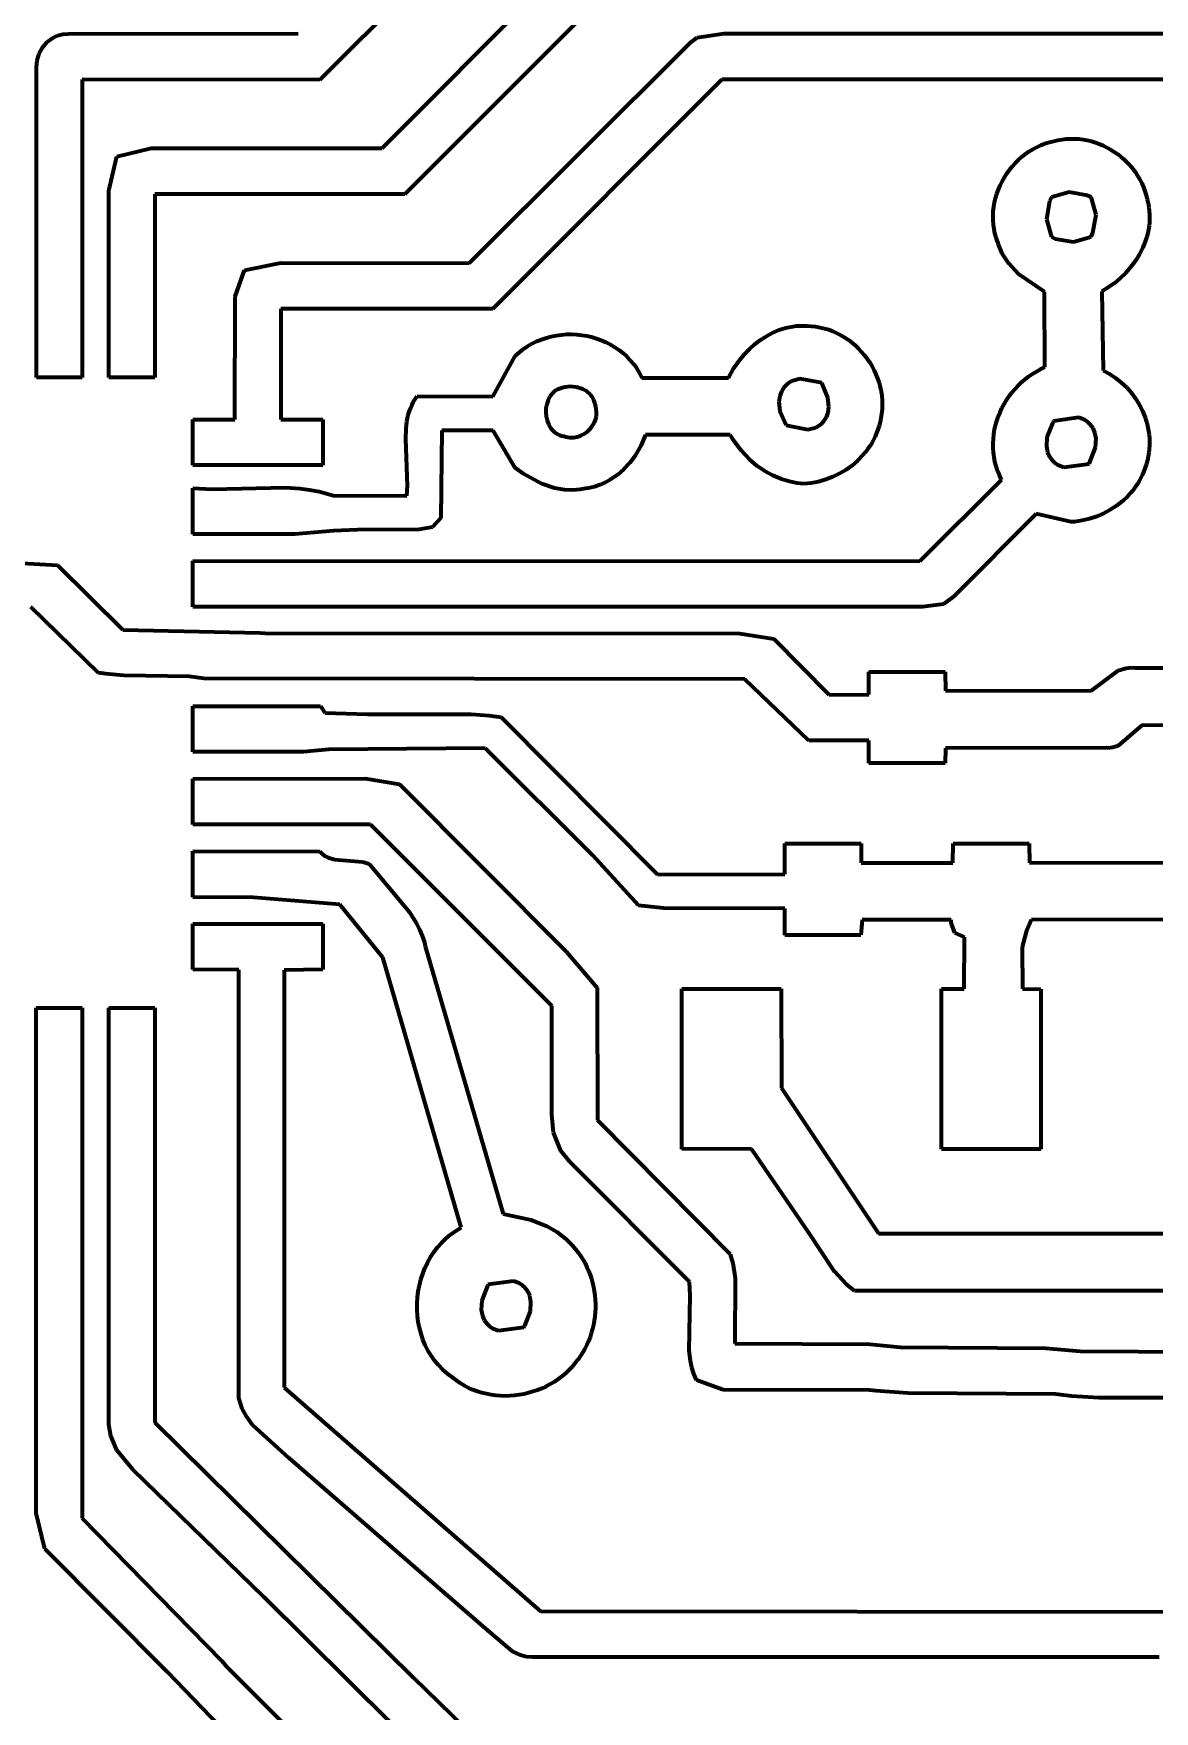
# Model space of a CAD drawing. Header units: millimetres. Extents: x 0 to 18.8, y 0 to 13.5.
# Drawn here: x 8.342 to 10.38, y 6.832 to 9.882 of the extents above; entities that cross this region are included whole.
import ezdxf

# ---------------------------------------------------------------- set-up
doc = ezdxf.new("R2010")
doc.units = ezdxf.units.MM
doc.layers.add('color#000000ff', color=7, linetype='CONTINUOUS', lineweight=100)

msp = doc.modelspace()

# ---------------------------------------------------------------- linework, layer by layer
at = {"layer": 'color#000000ff'}
for p, q in [((9.177, 10.1112), (8.863, 9.7981)), ((8.976, 9.6738), (9.3107, 10.0092)), ((9.3855, 9.9586), (9.0171, 9.5902)), ((8.3952, 9.8812), (8.4052, 9.8819)), ((8.4052, 9.8819), (8.8233, 9.8821)), ((9.5489, 9.8749), (9.5972, 9.8821)), ((9.5972, 9.8821), (13.0141, 9.8819)), ((8.3525, 9.846), (8.3588, 9.8572)), ((8.3588, 9.8572), (8.3671, 9.8668)), ((8.3671, 9.8668), (8.3772, 9.8745)), ((8.3772, 9.8745), (8.3859, 9.8786)), ((8.3859, 9.8786), (8.3952, 9.8812)), ((9.1345, 9.4647), (9.5365, 9.8658)), ((9.5365, 9.8658), (9.5489, 9.8749)), ((8.3473, 9.257), (8.3474, 9.8208)), ((8.3474, 9.8208), (8.3487, 9.8337)), ((8.3487, 9.8337), (8.3525, 9.846)), ((8.4307, 9.7987), (8.4305, 9.257)), ((8.863, 9.7981), (8.4307, 9.7987)), ((9.5935, 9.7985), (9.1771, 9.3818)), ((13.1068, 9.7992), (9.5935, 9.7985)), ((8.4938, 9.6589), (8.5559, 9.6738)), ((8.5559, 9.6738), (8.976, 9.6738)), ((10.152, 9.6677), (10.159, 9.672)), ((10.159, 9.672), (10.1662, 9.6758)), ((10.1662, 9.6758), (10.1736, 9.6792)), ((10.1736, 9.6792), (10.1813, 9.6821)), ((10.1813, 9.6821), (10.1892, 9.6845)), ((10.1892, 9.6845), (10.1973, 9.6863)), ((10.1973, 9.6863), (10.2049, 9.6883)), ((10.2049, 9.6883), (10.2125, 9.6897)), ((10.2125, 9.6897), (10.2201, 9.6906)), ((10.2201, 9.6906), (10.2278, 9.691)), ((10.2278, 9.691), (10.2355, 9.691)), ((10.2355, 9.691), (10.2431, 9.6905)), ((10.2431, 9.6905), (10.2507, 9.6895)), ((10.2507, 9.6895), (10.2582, 9.6881)), ((10.2582, 9.6881), (10.2656, 9.6863)), ((10.2656, 9.6863), (10.2729, 9.6841)), ((10.2729, 9.6841), (10.2801, 9.6815)), ((10.2801, 9.6815), (10.2871, 9.6784)), ((10.2871, 9.6784), (10.294, 9.6751)), ((10.294, 9.6751), (10.3007, 9.6713)), ((10.3007, 9.6713), (10.3072, 9.6672)), ((8.479, 9.5965), (8.4938, 9.6589)), ((10.1165, 9.6342), (10.1217, 9.6406)), ((10.1217, 9.6406), (10.1271, 9.6467)), ((10.1271, 9.6467), (10.1329, 9.6525)), ((10.1329, 9.6525), (10.139, 9.6579)), ((10.139, 9.6579), (10.1453, 9.663)), ((10.1453, 9.663), (10.152, 9.6677)), ((10.3072, 9.6672), (10.3135, 9.6628)), ((10.3135, 9.6628), (10.3195, 9.658)), ((10.3195, 9.658), (10.3253, 9.653)), ((10.3253, 9.653), (10.3309, 9.6476)), ((10.3309, 9.6476), (10.3361, 9.642)), ((10.3361, 9.642), (10.341, 9.636)), ((10.0998, 9.6061), (10.1034, 9.6134)), ((10.1034, 9.6134), (10.1074, 9.6206)), ((10.1074, 9.6206), (10.1118, 9.6275)), ((10.1118, 9.6275), (10.1165, 9.6342)), ((10.341, 9.636), (10.3456, 9.6299)), ((10.3456, 9.6299), (10.3498, 9.6235)), ((10.3498, 9.6235), (10.3537, 9.6168)), ((10.3537, 9.6168), (10.3572, 9.61)), ((10.3572, 9.61), (10.3602, 9.6029)), ((8.4792, 9.257), (8.479, 9.5965)), ((9.0171, 9.5902), (8.5625, 9.5903)), ((8.5625, 9.5903), (8.5625, 9.257)), ((10.0896, 9.5751), (10.0915, 9.583)), ((10.0915, 9.583), (10.0939, 9.5908)), ((10.0939, 9.5908), (10.0966, 9.5985)), ((10.0966, 9.5985), (10.0998, 9.6061)), ((10.1898, 9.5772), (10.1841, 9.5448)), ((10.1932, 9.5845), (10.1898, 9.5772)), ((10.2253, 9.5936), (10.1932, 9.5845)), ((10.2577, 9.588), (10.2253, 9.5936)), ((10.2651, 9.5846), (10.2577, 9.588)), ((10.2741, 9.5524), (10.2651, 9.5846)), ((10.3602, 9.6029), (10.3629, 9.5957)), ((10.3629, 9.5957), (10.3651, 9.5882)), ((10.3651, 9.5882), (10.3668, 9.5806)), ((10.3668, 9.5806), (10.3687, 9.5737)), ((10.0868, 9.5509), (10.0873, 9.559)), ((10.0869, 9.5427), (10.0868, 9.5509)), ((10.0873, 9.559), (10.0882, 9.5671)), ((10.0882, 9.5671), (10.0896, 9.5751)), ((10.2685, 9.52), (10.2741, 9.5524)), ((10.3687, 9.5737), (10.37, 9.5668)), ((10.37, 9.5668), (10.371, 9.5599)), ((10.371, 9.5599), (10.3715, 9.553)), ((10.3715, 9.553), (10.3716, 9.5461)), ((10.0875, 9.5346), (10.0869, 9.5427)), ((10.0886, 9.5265), (10.0875, 9.5346)), ((10.0903, 9.5185), (10.0886, 9.5265)), ((10.0925, 9.5106), (10.0903, 9.5185)), ((10.1841, 9.5448), (10.1933, 9.5126)), ((10.2651, 9.5127), (10.2685, 9.52)), ((10.3682, 9.5191), (10.3664, 9.5125)), ((10.3696, 9.5257), (10.3682, 9.5191)), ((10.3706, 9.5325), (10.3696, 9.5257)), ((10.3713, 9.5393), (10.3706, 9.5325)), ((10.3716, 9.5461), (10.3713, 9.5393)), ((10.0953, 9.5027), (10.0925, 9.5106)), ((10.0967, 9.4984), (10.0953, 9.5027)), ((10.1037, 9.4822), (10.0967, 9.4984)), ((10.1933, 9.5126), (10.2006, 9.5092)), ((10.2006, 9.5092), (10.2329, 9.5036)), ((10.2329, 9.5036), (10.2651, 9.5127)), ((10.3592, 9.4932), (10.3529, 9.4809)), ((10.3619, 9.4995), (10.3592, 9.4932)), ((10.3643, 9.5059), (10.3619, 9.4995)), ((10.3664, 9.5125), (10.3643, 9.5059)), ((8.7255, 9.4522), (8.7919, 9.4656)), ((8.7919, 9.4656), (9.1345, 9.4647)), ((10.1155, 9.4639), (10.1037, 9.4822)), ((10.1333, 9.4449), (10.1155, 9.4639)), ((10.3373, 9.4579), (10.3281, 9.4473)), ((10.3456, 9.4691), (10.3373, 9.4579)), ((10.3529, 9.4809), (10.3456, 9.4691)), ((8.7085, 9.404), (8.7255, 9.4522)), ((10.1805, 9.4129), (10.1333, 9.4449)), ((10.3074, 9.4285), (10.2962, 9.4204)), ((10.3181, 9.4375), (10.3074, 9.4285)), ((10.3281, 9.4473), (10.3181, 9.4375)), ((8.7083, 9.1806), (8.7085, 9.404)), ((10.181, 9.2759), (10.1805, 9.4129)), ((10.2962, 9.4204), (10.2846, 9.4132)), ((10.2846, 9.4132), (10.2871, 9.2695)), ((8.7918, 9.382), (8.7917, 9.1806)), ((9.1771, 9.3818), (8.7918, 9.382)), ((9.2836, 9.3316), (9.2927, 9.3334)), ((9.2927, 9.3334), (9.3019, 9.3347)), ((9.3019, 9.3347), (9.3112, 9.3354)), ((9.3112, 9.3354), (9.3204, 9.3355)), ((9.3204, 9.3355), (9.3297, 9.3351)), ((9.3297, 9.3351), (9.3389, 9.3341)), ((9.3389, 9.3341), (9.348, 9.3326)), ((9.6748, 9.3323), (9.6861, 9.3384)), ((9.6861, 9.3384), (9.6979, 9.3434)), ((9.6979, 9.3434), (9.704, 9.3454)), ((9.704, 9.3454), (9.7102, 9.3472)), ((9.7102, 9.3472), (9.7164, 9.3486)), ((9.7164, 9.3486), (9.7228, 9.3498)), ((9.7228, 9.3498), (9.7293, 9.3506)), ((9.7293, 9.3506), (9.7358, 9.351)), ((9.7358, 9.351), (9.7424, 9.3511)), ((9.7424, 9.3511), (9.7491, 9.3508)), ((9.7491, 9.3508), (9.7559, 9.3501)), ((9.7559, 9.3501), (9.7642, 9.3494)), ((9.7642, 9.3494), (9.7723, 9.348)), ((9.7723, 9.348), (9.7802, 9.3462)), ((9.7802, 9.3462), (9.788, 9.3439)), ((9.788, 9.3439), (9.7956, 9.3411)), ((9.7956, 9.3411), (9.803, 9.3378)), ((9.803, 9.3378), (9.8102, 9.334)), ((9.8102, 9.334), (9.8172, 9.3299)), ((9.2178, 9.2961), (9.2251, 9.3026)), ((9.2251, 9.3026), (9.2326, 9.3085)), ((9.2326, 9.3085), (9.2405, 9.3138)), ((9.2405, 9.3138), (9.2487, 9.3186)), ((9.2487, 9.3186), (9.2572, 9.3227)), ((9.2572, 9.3227), (9.2658, 9.3262)), ((9.2658, 9.3262), (9.2746, 9.3292)), ((9.2746, 9.3292), (9.2836, 9.3316)), ((9.348, 9.3326), (9.357, 9.3306)), ((9.357, 9.3306), (9.3658, 9.328)), ((9.3658, 9.328), (9.3745, 9.3248)), ((9.3745, 9.3248), (9.3829, 9.3212)), ((9.3829, 9.3212), (9.3912, 9.317)), ((9.3912, 9.317), (9.3991, 9.3123)), ((9.3991, 9.3123), (9.4067, 9.3071)), ((9.4067, 9.3071), (9.414, 9.3013)), ((9.635, 9.2992), (9.644, 9.3086)), ((9.644, 9.3086), (9.6537, 9.3173)), ((9.6537, 9.3173), (9.664, 9.3253)), ((9.664, 9.3253), (9.6748, 9.3323)), ((9.8172, 9.3299), (9.8239, 9.3254)), ((9.8239, 9.3254), (9.8303, 9.3204)), ((9.8303, 9.3204), (9.8365, 9.3151)), ((9.8365, 9.3151), (9.8423, 9.3095)), ((9.8423, 9.3095), (9.8479, 9.3036)), ((9.8479, 9.3036), (9.8531, 9.2974)), ((9.1776, 9.2222), (9.2178, 9.2961)), ((9.414, 9.3013), (9.4209, 9.2951)), ((9.4209, 9.2951), (9.4273, 9.2883)), ((9.4273, 9.2883), (9.4334, 9.2811)), ((9.4334, 9.2811), (9.4389, 9.2733)), ((9.4389, 9.2733), (9.444, 9.2651)), ((9.6056, 9.2561), (9.6152, 9.2731)), ((9.6152, 9.2731), (9.6265, 9.2891)), ((9.6265, 9.2891), (9.635, 9.2992)), ((9.8531, 9.2974), (9.858, 9.2909)), ((9.858, 9.2909), (9.8626, 9.2841)), ((9.8626, 9.2841), (9.8668, 9.2771)), ((9.8668, 9.2771), (9.8706, 9.2699)), ((10.1656, 9.2681), (10.1731, 9.2722)), ((10.1731, 9.2722), (10.181, 9.2759)), ((8.4305, 9.257), (8.3473, 9.257)), ((8.5625, 9.257), (8.4792, 9.257)), ((9.444, 9.2651), (9.4485, 9.2563)), ((9.4485, 9.2563), (9.6056, 9.2561)), ((9.7104, 9.2429), (9.7064, 9.2386)), ((9.7126, 9.245), (9.7104, 9.2429)), ((9.7206, 9.2504), (9.7126, 9.245)), ((9.7356, 9.2544), (9.7206, 9.2504)), ((9.7754, 9.2471), (9.7356, 9.2544)), ((9.7867, 9.2208), (9.7754, 9.2471)), ((9.8706, 9.2699), (9.8739, 9.2625)), ((9.8739, 9.2625), (9.8769, 9.255)), ((9.8769, 9.255), (9.8795, 9.2473)), ((9.8795, 9.2473), (9.8816, 9.2394)), ((10.1264, 9.2359), (10.1321, 9.242)), ((10.1321, 9.242), (10.1382, 9.2479)), ((10.1382, 9.2479), (10.1446, 9.2535)), ((10.1446, 9.2535), (10.1513, 9.2587)), ((10.1513, 9.2587), (10.1583, 9.2636)), ((10.1583, 9.2636), (10.1656, 9.2681)), ((10.2871, 9.2695), (10.2987, 9.2634)), ((10.2987, 9.2634), (10.3096, 9.2562)), ((10.3096, 9.2562), (10.3198, 9.2481)), ((10.3198, 9.2481), (10.3293, 9.2391)), ((9.0298, 9.2063), (9.0326, 9.2119)), ((9.0326, 9.2119), (9.0358, 9.2174)), ((9.0358, 9.2174), (9.0395, 9.2228)), ((9.0395, 9.2228), (9.1776, 9.2222)), ((9.2777, 9.2157), (9.2752, 9.2086)), ((9.2812, 9.2222), (9.2777, 9.2157)), ((9.2834, 9.2252), (9.2812, 9.2222)), ((9.2858, 9.228), (9.2834, 9.2252)), ((9.2885, 9.2306), (9.2858, 9.228)), ((9.2914, 9.233), (9.2885, 9.2306)), ((9.2947, 9.235), (9.2914, 9.233)), ((9.3056, 9.2389), (9.2947, 9.235)), ((9.3174, 9.2404), (9.3056, 9.2389)), ((9.3294, 9.2394), (9.3174, 9.2404)), ((9.3407, 9.236), (9.3294, 9.2394)), ((9.3482, 9.2318), (9.3407, 9.236)), ((9.3547, 9.2261), (9.3482, 9.2318)), ((9.3582, 9.2216), (9.3547, 9.2261)), ((9.3609, 9.2165), (9.3582, 9.2216)), ((9.3628, 9.2107), (9.3609, 9.2165)), ((9.3635, 9.2076), (9.3628, 9.2107)), ((9.6991, 9.2237), (9.6975, 9.2128)), ((9.6975, 9.2128), (9.6993, 9.196)), ((9.7019, 9.2314), (9.6991, 9.2237)), ((9.7064, 9.2386), (9.7019, 9.2314)), ((9.7885, 9.2038), (9.7867, 9.2208)), ((9.8816, 9.2394), (9.8832, 9.2315)), ((9.8832, 9.2315), (9.8844, 9.2235)), ((9.8844, 9.2235), (9.8851, 9.2154)), ((9.8851, 9.2154), (9.8853, 9.2073)), ((10.1069, 9.2086), (10.1112, 9.2158)), ((10.1112, 9.2158), (10.1159, 9.2227)), ((10.1159, 9.2227), (10.121, 9.2294)), ((10.121, 9.2294), (10.1264, 9.2359)), ((10.3293, 9.2391), (10.3379, 9.2294)), ((10.3379, 9.2294), (10.3458, 9.219)), ((10.3458, 9.219), (10.3527, 9.2079)), ((8.632, 9.1805), (8.7083, 9.1806)), ((8.632, 9.0973), (8.632, 9.1805)), ((8.7917, 9.1806), (8.868, 9.1805)), ((8.868, 9.1805), (8.868, 9.0973)), ((9.021, 9.1767), (9.0236, 9.1888)), ((9.0236, 9.1888), (9.0253, 9.1947)), ((9.0253, 9.1947), (9.0274, 9.2006)), ((9.0274, 9.2006), (9.0298, 9.2063)), ((9.2738, 9.2012), (9.2734, 9.1936)), ((9.2734, 9.1936), (9.2741, 9.1861)), ((9.2752, 9.2086), (9.2738, 9.2012)), ((9.2741, 9.1861), (9.2758, 9.1788)), ((9.3613, 9.174), (9.3639, 9.1802)), ((9.3646, 9.2041), (9.3635, 9.2076)), ((9.3639, 9.1802), (9.3655, 9.1868)), ((9.3654, 9.2005), (9.3646, 9.2041)), ((9.366, 9.1936), (9.3654, 9.2005)), ((9.3655, 9.1868), (9.366, 9.1936)), ((9.6993, 9.196), (9.7106, 9.17)), ((9.7794, 9.1778), (9.784, 9.185)), ((9.784, 9.185), (9.7869, 9.1928)), ((9.7869, 9.1928), (9.7885, 9.2038)), ((9.8827, 9.1828), (9.8813, 9.1759)), ((9.8841, 9.1909), (9.8827, 9.1828)), ((9.885, 9.1991), (9.8841, 9.1909)), ((9.8853, 9.2073), (9.885, 9.1991)), ((10.0937, 9.1781), (10.0964, 9.186)), ((10.0964, 9.186), (10.0995, 9.1937)), ((10.0995, 9.1937), (10.103, 9.2013)), ((10.103, 9.2013), (10.1069, 9.2086)), ((10.2426, 9.184), (10.1968, 9.1773)), ((10.2531, 9.18), (10.2426, 9.184)), ((10.3527, 9.2079), (10.3586, 9.1963)), ((10.3586, 9.1963), (10.3635, 9.1843)), ((10.3635, 9.1843), (10.3672, 9.1719)), ((9.0189, 9.1451), (9.0195, 9.1642)), ((9.0195, 9.1642), (9.021, 9.1767)), ((9.0844, 9.1604), (9.0825, 9.0012)), ((9.1779, 9.1603), (9.0844, 9.1604)), ((9.2177, 9.0929), (9.1779, 9.1603)), ((9.2758, 9.1788), (9.2785, 9.1719)), ((9.2785, 9.1719), (9.2822, 9.1656)), ((9.2822, 9.1656), (9.2844, 9.1627)), ((9.2844, 9.1627), (9.2869, 9.1601)), ((9.2869, 9.1601), (9.2896, 9.1577)), ((9.2896, 9.1577), (9.2925, 9.1556)), ((9.2925, 9.1556), (9.2957, 9.1538)), ((9.2957, 9.1538), (9.2992, 9.1523)), ((9.2992, 9.1523), (9.3029, 9.1511)), ((9.3029, 9.1511), (9.3068, 9.1503)), ((9.3068, 9.1503), (9.3103, 9.1492)), ((9.3309, 9.1492), (9.3373, 9.1513)), ((9.3373, 9.1513), (9.3433, 9.1544)), ((9.3433, 9.1544), (9.3488, 9.1583)), ((9.3488, 9.1583), (9.3537, 9.1629)), ((9.3537, 9.1629), (9.3579, 9.1682)), ((9.3579, 9.1682), (9.3613, 9.174)), ((9.4549, 9.1525), (9.4467, 9.1329)), ((9.6089, 9.153), (9.4549, 9.1525)), ((9.615, 9.143), (9.6089, 9.153)), ((9.7106, 9.17), (9.75, 9.1624)), ((9.75, 9.1624), (9.7649, 9.1661)), ((9.7649, 9.1661), (9.7731, 9.1714)), ((9.7731, 9.1714), (9.7754, 9.1735)), ((9.7754, 9.1735), (9.7794, 9.1778)), ((9.8725, 9.1498), (9.8695, 9.1436)), ((9.8752, 9.1561), (9.8725, 9.1498)), ((9.8776, 9.1625), (9.8752, 9.1561)), ((9.8796, 9.1691), (9.8776, 9.1625)), ((9.8813, 9.1759), (9.8796, 9.1691)), ((10.0874, 9.1456), (10.0883, 9.1539)), ((10.0883, 9.1539), (10.0897, 9.1621)), ((10.0897, 9.1621), (10.0915, 9.1701)), ((10.0915, 9.1701), (10.0937, 9.1781)), ((10.1953, 9.175), (10.1848, 9.1485)), ((10.1968, 9.1773), (10.1953, 9.175)), ((10.2591, 9.1758), (10.2531, 9.18)), ((10.2636, 9.1717), (10.2591, 9.1758)), ((10.2687, 9.1647), (10.2636, 9.1717)), ((10.2722, 9.1572), (10.2687, 9.1647)), ((10.2744, 9.1463), (10.2722, 9.1572)), ((10.3672, 9.1719), (10.3698, 9.1592)), ((10.3698, 9.1592), (10.3707, 9.1527)), ((10.3707, 9.1527), (10.3712, 9.1462)), ((9.0224, 9.0607), (9.0189, 9.1451)), ((9.3103, 9.1492), (9.3139, 9.1485)), ((9.3139, 9.1485), (9.3174, 9.148)), ((9.3174, 9.148), (9.3243, 9.148)), ((9.3243, 9.148), (9.3309, 9.1492)), ((9.4467, 9.1329), (9.4361, 9.1145)), ((9.6288, 9.1243), (9.615, 9.143)), ((9.6445, 9.1075), (9.6288, 9.1243)), ((9.8547, 9.121), (9.8503, 9.1158)), ((9.8588, 9.1264), (9.8547, 9.121)), ((9.8626, 9.1319), (9.8588, 9.1264)), ((9.8662, 9.1377), (9.8626, 9.1319)), ((9.8695, 9.1436), (9.8662, 9.1377)), ((10.087, 9.1373), (10.0874, 9.1456)), ((10.0871, 9.129), (10.087, 9.1373)), ((10.0877, 9.1206), (10.0871, 9.129)), ((10.0888, 9.1123), (10.0877, 9.1206)), ((10.1848, 9.1485), (10.1838, 9.1317)), ((10.1838, 9.1317), (10.186, 9.1209)), ((10.186, 9.1209), (10.1894, 9.1133)), ((10.2617, 9.1002), (10.2734, 9.1294)), ((10.2734, 9.1294), (10.2744, 9.1463)), ((10.37, 9.1201), (10.3689, 9.1135)), ((10.3708, 9.1266), (10.37, 9.1201)), ((10.3713, 9.1332), (10.3708, 9.1266)), ((10.3712, 9.1462), (10.3714, 9.1397)), ((10.3714, 9.1397), (10.3713, 9.1332)), ((8.868, 9.0973), (8.632, 9.0973)), ((9.2332, 9.0817), (9.2177, 9.0929)), ((9.4158, 9.0901), (9.4039, 9.0798)), ((9.4266, 9.1018), (9.4158, 9.0901)), ((9.4361, 9.1145), (9.4266, 9.1018)), ((9.6576, 9.0964), (9.6445, 9.1075)), ((9.6716, 9.0867), (9.6576, 9.0964)), ((9.8196, 9.0892), (9.8079, 9.0822)), ((9.8306, 9.0972), (9.8196, 9.0892)), ((9.8409, 9.106), (9.8306, 9.0972)), ((9.8503, 9.1158), (9.8409, 9.106)), ((10.0904, 9.1039), (10.0888, 9.1123)), ((10.0925, 9.0956), (10.0904, 9.1039)), ((10.0952, 9.0874), (10.0925, 9.0956)), ((10.1894, 9.1133), (10.1945, 9.1064)), ((10.1945, 9.1064), (10.1988, 9.1022)), ((10.1988, 9.1022), (10.2048, 9.0979)), ((10.2048, 9.0979), (10.2153, 9.0939)), ((10.2153, 9.0939), (10.2617, 9.1002)), ((10.3637, 9.0932), (10.3613, 9.0868)), ((10.3658, 9.0999), (10.3637, 9.0932)), ((10.3675, 9.1066), (10.3658, 9.0999)), ((10.3689, 9.1135), (10.3675, 9.1066)), ((9.021, 9.0419), (9.0224, 9.0607)), ((9.2667, 9.0634), (9.2332, 9.0817)), ((9.2892, 9.0559), (9.2667, 9.0634)), ((9.3619, 9.0584), (9.3514, 9.0559)), ((9.372, 9.0617), (9.3619, 9.0584)), ((9.3816, 9.0659), (9.372, 9.0617)), ((9.3909, 9.0709), (9.3816, 9.0659)), ((9.4039, 9.0798), (9.3909, 9.0709)), ((9.6865, 9.0785), (9.6716, 9.0867)), ((9.7023, 9.0719), (9.6865, 9.0785)), ((9.719, 9.067), (9.7023, 9.0719)), ((9.7305, 9.0648), (9.719, 9.067)), ((9.7423, 9.0635), (9.7305, 9.0648)), ((9.7561, 9.0649), (9.7423, 9.0635)), ((9.7696, 9.0675), (9.7561, 9.0649)), ((9.7828, 9.0713), (9.7696, 9.0675)), ((9.7956, 9.0763), (9.7828, 9.0713)), ((9.8079, 9.0822), (9.7956, 9.0763)), ((9.954, 8.9231), (10.1023, 9.0712)), ((10.0985, 9.0793), (10.0952, 9.0874)), ((10.1023, 9.0712), (10.0985, 9.0793)), ((10.3488, 9.0626), (10.3449, 9.057)), ((10.3524, 9.0684), (10.3488, 9.0626)), ((10.3556, 9.0743), (10.3524, 9.0684)), ((10.3586, 9.0805), (10.3556, 9.0743)), ((10.3613, 9.0868), (10.3586, 9.0805)), ((8.632, 8.9723), (8.632, 9.0555)), ((8.632, 9.0555), (8.6672, 9.0542)), ((8.6672, 9.0542), (8.8004, 9.0568)), ((8.8004, 9.0568), (8.8268, 9.0551)), ((8.8268, 9.0551), (8.8441, 9.0528)), ((8.8441, 9.0528), (8.8614, 9.0496)), ((8.8614, 9.0496), (8.8699, 9.0475)), ((8.8699, 9.0475), (8.8784, 9.0451)), ((8.8784, 9.0451), (8.8869, 9.0424)), ((8.8869, 9.0424), (9.021, 9.0419)), ((9.3078, 9.0526), (9.2892, 9.0559)), ((9.322, 9.052), (9.3078, 9.0526)), ((9.3364, 9.0532), (9.322, 9.052)), ((9.3461, 9.0551), (9.3364, 9.0532)), ((9.3514, 9.0559), (9.3461, 9.0551)), ((10.322, 9.0321), (10.3113, 9.0236)), ((10.3319, 9.0414), (10.322, 9.0321)), ((10.3365, 9.0464), (10.3319, 9.0414)), ((10.3408, 9.0516), (10.3365, 9.0464)), ((10.3449, 9.057), (10.3408, 9.0516)), ((9.0825, 9.0012), (9.0678, 8.9849)), ((10.1655, 9.0089), (10.0157, 8.859)), ((10.2283, 8.9943), (10.1655, 9.0089)), ((10.2623, 8.9999), (10.2489, 8.9967)), ((10.2753, 9.0042), (10.2623, 8.9999)), ((10.2879, 9.0097), (10.2753, 9.0042)), ((10.3, 9.0162), (10.2879, 9.0097)), ((10.3113, 9.0236), (10.3, 9.0162)), ((8.8173, 8.9723), (8.632, 8.9723)), ((8.8876, 8.9781), (8.8173, 8.9723)), ((8.9312, 8.98), (8.8876, 8.9781)), ((9.0434, 8.9805), (8.9312, 8.98)), ((9.0678, 8.9849), (9.0434, 8.9805)), ((10.2352, 8.9948), (10.2283, 8.9943)), ((10.2421, 8.9956), (10.2352, 8.9948)), ((10.2489, 8.9967), (10.2421, 8.9956)), ((8.2494, 8.9236), (8.3859, 8.9159)), ((8.3859, 8.9159), (8.5044, 8.798)), ((8.632, 8.8403), (8.632, 8.9236)), ((8.632, 8.9236), (9.954, 8.9231)), ((9.9968, 8.8452), (9.9591, 8.8401)), ((10.0157, 8.859), (9.9968, 8.8452)), ((8.4604, 8.7203), (8.3372, 8.8401)), ((9.9591, 8.8401), (8.632, 8.8403)), ((8.5044, 8.798), (8.7542, 8.793)), ((8.7542, 8.793), (8.7631, 8.7919)), ((8.7631, 8.7919), (9.6266, 8.7917)), ((9.6266, 8.7917), (9.6883, 8.7817)), ((9.6883, 8.7817), (9.7887, 8.6802)), ((10.2661, 8.6879), (10.3143, 8.7241)), ((10.3143, 8.7241), (10.3292, 8.7288)), ((10.3292, 8.7288), (10.3387, 8.7297)), ((10.3387, 8.7297), (10.3453, 8.7293)), ((10.3453, 8.7293), (10.5451, 8.7293)), ((8.4734, 8.718), (8.4604, 8.7203)), ((8.5061, 8.7151), (8.4734, 8.718)), ((8.6253, 8.7135), (8.5061, 8.7151)), ((8.6516, 8.7095), (8.6253, 8.7135)), ((9.6353, 8.7083), (8.6516, 8.7095)), ((9.7518, 8.5968), (9.6353, 8.7083)), ((9.8611, 8.6807), (9.8612, 8.7222)), ((9.8612, 8.7222), (9.9999, 8.7222)), ((9.9999, 8.7222), (10.0002, 8.6875)), ((9.7887, 8.6802), (9.8611, 8.6807)), ((10.0002, 8.6875), (10.2661, 8.6879)), ((8.632, 8.5764), (8.6318, 8.6595)), ((8.6318, 8.6595), (8.8637, 8.6593)), ((8.8637, 8.6593), (8.8721, 8.6473)), ((8.8721, 8.6473), (8.9496, 8.645)), ((8.9496, 8.645), (9.1381, 8.6452)), ((9.1381, 8.6452), (9.1709, 8.6424)), ((9.1709, 8.6424), (9.1926, 8.6396)), ((9.1926, 8.6396), (9.4766, 8.3536)), ((10.3578, 8.625), (10.3145, 8.5875)), ((10.55, 8.6235), (10.3578, 8.625)), ((8.8333, 8.5766), (8.632, 8.5764)), ((8.8787, 8.5808), (8.8333, 8.5766)), ((9.1633, 8.5833), (8.8787, 8.5808)), ((9.3584, 8.3885), (9.1633, 8.5833)), ((9.8611, 8.5972), (9.7518, 8.5968)), ((9.8612, 8.5556), (9.8611, 8.5972)), ((10.0002, 8.5833), (9.9998, 8.5556)), ((10.293, 8.5835), (10.0002, 8.5833)), ((10.296, 8.5834), (10.293, 8.5835)), ((10.3043, 8.5841), (10.296, 8.5834)), ((10.3145, 8.5875), (10.3043, 8.5841)), ((9.9998, 8.5556), (9.8612, 8.5556)), ((8.632, 8.5277), (8.946, 8.5278)), ((8.632, 8.4445), (8.632, 8.5277)), ((8.946, 8.5278), (9.0077, 8.5178)), ((9.0077, 8.5178), (9.3106, 8.2135)), ((8.9549, 8.4444), (8.632, 8.4445)), ((9.2846, 8.1149), (8.9549, 8.4444)), ((8.632, 8.3958), (8.8627, 8.3955)), ((8.632, 8.3125), (8.632, 8.3958)), ((8.8627, 8.3955), (8.8672, 8.3908)), ((8.8672, 8.3908), (8.8722, 8.3871)), ((9.4423, 8.2974), (9.3584, 8.3885)), ((9.7083, 8.3541), (9.7084, 8.4097)), ((9.7084, 8.4097), (9.8471, 8.4097)), ((9.8471, 8.4097), (9.8473, 8.375)), ((10.0138, 8.375), (10.0141, 8.4097)), ((10.0141, 8.4097), (10.1526, 8.4097)), ((10.1526, 8.4097), (10.1529, 8.375)), ((8.8722, 8.3871), (8.8776, 8.3843)), ((8.8776, 8.3843), (8.8897, 8.3808)), ((8.8897, 8.3808), (8.9401, 8.3767)), ((8.9401, 8.3767), (8.9525, 8.3731)), ((8.9525, 8.3731), (9.0251, 8.2856)), ((9.8473, 8.375), (10.0138, 8.375)), ((10.1529, 8.375), (10.5838, 8.3754)), ((9.4766, 8.3536), (9.7083, 8.3541)), ((8.7421, 8.3116), (8.632, 8.3125)), ((8.8992, 8.299), (8.7421, 8.3116)), ((8.9775, 8.2029), (8.8992, 8.299)), ((9.4878, 8.2926), (9.4423, 8.2974)), ((9.0251, 8.2856), (9.0384, 8.2645)), ((9.7083, 8.2917), (9.4878, 8.2926)), ((9.7084, 8.2431), (9.7083, 8.2917)), ((9.8486, 8.2714), (9.8464, 8.243)), ((10.011, 8.2713), (9.8486, 8.2714)), ((10.0109, 8.2657), (10.011, 8.2713)), ((10.0173, 8.2476), (10.0109, 8.2657)), ((10.1566, 8.2716), (10.1475, 8.2511)), ((10.5344, 8.2709), (10.1566, 8.2716)), ((8.632, 8.2638), (8.868, 8.2638)), ((8.632, 8.1806), (8.632, 8.2638)), ((8.868, 8.2638), (8.8681, 8.181)), ((9.0384, 8.2645), (9.0441, 8.2534)), ((9.0441, 8.2534), (9.0489, 8.2418)), ((9.0489, 8.2418), (9.0528, 8.2298)), ((9.8464, 8.243), (9.7084, 8.2431)), ((10.0348, 8.2394), (10.0173, 8.2476)), ((10.0346, 8.1459), (10.0348, 8.2394)), ((10.1475, 8.2511), (10.1401, 8.2213)), ((9.0528, 8.2298), (9.0544, 8.2235)), ((9.0544, 8.2235), (9.1962, 7.737)), ((9.3106, 8.2135), (9.3673, 8.1475)), ((10.1401, 8.2213), (10.1405, 8.146)), ((8.7153, 8.1805), (8.632, 8.1806)), ((8.7155, 7.4016), (8.7153, 8.1805)), ((8.8681, 8.181), (8.7979, 8.1795)), ((8.7979, 8.1795), (8.798, 7.4209)), ((9.1197, 7.7117), (8.9775, 8.2029)), ((9.3673, 8.1475), (9.3675, 7.9071)), ((9.5209, 7.8542), (9.5209, 8.1458)), ((9.5209, 8.1458), (9.7013, 8.1458)), ((9.7013, 8.1458), (9.7021, 7.9652)), ((9.9931, 8.1458), (10.0346, 8.1459)), ((9.9933, 7.8541), (9.9931, 8.1458)), ((10.1405, 8.146), (10.1736, 8.1451)), ((10.1736, 8.1451), (10.1736, 7.8542)), ((9.2846, 7.9169), (9.2846, 8.1149)), ((8.3471, 7.1927), (8.3472, 8.1111)), ((8.3472, 8.1111), (8.4305, 8.1111)), ((8.4305, 8.1111), (8.4306, 7.1838)), ((8.479, 7.361), (8.4792, 8.1111)), ((8.4792, 8.1111), (8.5625, 8.1111)), ((8.5625, 8.1111), (8.5627, 7.3572)), ((9.7021, 7.9652), (9.8785, 7.7007)), ((9.2877, 7.8846), (9.2846, 7.9169)), ((9.3675, 7.9071), (9.6091, 7.6634)), ((9.301, 7.8515), (9.2877, 7.8846)), ((9.3175, 7.8313), (9.301, 7.8515)), ((9.6474, 7.8551), (9.5209, 7.8542)), ((9.7523, 7.7016), (9.6474, 7.8551)), ((10.1736, 7.8542), (9.9933, 7.8541)), ((9.5352, 7.6133), (9.3175, 7.8313)), ((9.1962, 7.737), (9.2469, 7.7261)), ((9.2469, 7.7261), (9.2757, 7.7144)), ((9.084, 7.6843), (9.092, 7.6921)), ((9.092, 7.6921), (9.1006, 7.6993)), ((9.1006, 7.6993), (9.1098, 7.7058)), ((9.1098, 7.7058), (9.1197, 7.7117)), ((9.2757, 7.7144), (9.2936, 7.7041)), ((9.2936, 7.7041), (9.3099, 7.6915)), ((9.3099, 7.6915), (9.321, 7.6805)), ((9.7987, 7.632), (9.7523, 7.7016)), ((9.8785, 7.7007), (13.1665, 7.7016)), ((9.0587, 7.6482), (9.064, 7.6578)), ((9.064, 7.6578), (9.07, 7.6671)), ((9.07, 7.6671), (9.0767, 7.6759)), ((9.0767, 7.6759), (9.084, 7.6843)), ((9.321, 7.6805), (9.3278, 7.6724)), ((9.3278, 7.6724), (9.3326, 7.6664)), ((9.3326, 7.6664), (9.337, 7.6601)), ((9.337, 7.6601), (9.3411, 7.6536)), ((9.6091, 7.6634), (9.6137, 7.6471)), ((9.0465, 7.6173), (9.0499, 7.6278)), ((9.0499, 7.6278), (9.0539, 7.6382)), ((9.0539, 7.6382), (9.0587, 7.6482)), ((9.3411, 7.6536), (9.3449, 7.6469)), ((9.3449, 7.6469), (9.3483, 7.64)), ((9.3483, 7.64), (9.3514, 7.633)), ((9.3514, 7.633), (9.3542, 7.6259)), ((9.3542, 7.6259), (9.3566, 7.6186)), ((9.6137, 7.6471), (9.6179, 7.6195)), ((9.8205, 7.6081), (9.7987, 7.632)), ((9.0404, 7.5846), (9.0418, 7.5956)), ((9.0418, 7.5956), (9.0438, 7.6065)), ((9.0438, 7.6065), (9.0465, 7.6173)), ((9.1674, 7.6057), (9.157, 7.579)), ((9.1688, 7.6081), (9.1674, 7.6057)), ((9.2149, 7.6146), (9.1688, 7.6081)), ((9.2254, 7.6106), (9.2149, 7.6146)), ((9.2315, 7.6063), (9.2254, 7.6106)), ((9.2359, 7.6022), (9.2315, 7.6063)), ((9.241, 7.5953), (9.2359, 7.6022)), ((9.2444, 7.5877), (9.241, 7.5953)), ((9.3566, 7.6186), (9.3586, 7.6112)), ((9.3586, 7.6112), (9.3603, 7.6037)), ((9.3603, 7.6037), (9.3617, 7.5961)), ((9.3617, 7.5961), (9.3627, 7.5885)), ((9.5359, 7.5885), (9.5352, 7.6133)), ((9.6179, 7.6195), (9.6172, 7.5011)), ((9.8352, 7.5967), (9.8205, 7.6081)), ((13.1843, 7.5973), (9.8352, 7.5967)), ((9.0397, 7.5735), (9.0404, 7.5846)), ((9.0397, 7.5624), (9.0397, 7.5735)), ((9.157, 7.579), (9.156, 7.562)), ((9.2467, 7.5769), (9.2444, 7.5877)), ((9.2457, 7.56), (9.2467, 7.5769)), ((9.3627, 7.5885), (9.3634, 7.5808)), ((9.3634, 7.5808), (9.3637, 7.5731)), ((9.3637, 7.5654), (9.3634, 7.5577)), ((9.3637, 7.5731), (9.3637, 7.5654)), ((9.5343, 7.4882), (9.5359, 7.5885)), ((9.0404, 7.5513), (9.0397, 7.5624)), ((9.0418, 7.5404), (9.0404, 7.5513)), ((9.0439, 7.5295), (9.0418, 7.5404)), ((9.156, 7.562), (9.1583, 7.5512)), ((9.1583, 7.5512), (9.1618, 7.5436)), ((9.1618, 7.5436), (9.167, 7.5366)), ((9.167, 7.5366), (9.1714, 7.5325)), ((9.2339, 7.531), (9.2353, 7.5333)), ((9.2353, 7.5333), (9.2457, 7.56)), ((9.3602, 7.5349), (9.3585, 7.5274)), ((9.3616, 7.5424), (9.3602, 7.5349)), ((9.3627, 7.55), (9.3616, 7.5424)), ((9.3634, 7.5577), (9.3627, 7.55)), ((9.0467, 7.5189), (9.0439, 7.5295)), ((9.0502, 7.5085), (9.0467, 7.5189)), ((9.0544, 7.4983), (9.0502, 7.5085)), ((9.1714, 7.5325), (9.1774, 7.5283)), ((9.1774, 7.5283), (9.1879, 7.5244)), ((9.1879, 7.5244), (9.2339, 7.531)), ((9.3512, 7.5055), (9.3481, 7.4985)), ((9.354, 7.5127), (9.3512, 7.5055)), ((9.3564, 7.52), (9.354, 7.5127)), ((9.3585, 7.5274), (9.3564, 7.52)), ((9.0593, 7.4885), (9.0544, 7.4983)), ((9.065, 7.4791), (9.0593, 7.4885)), ((9.0713, 7.47), (9.065, 7.4791)), ((9.3368, 7.4785), (9.3323, 7.4722)), ((9.3409, 7.485), (9.3368, 7.4785)), ((9.3447, 7.4916), (9.3409, 7.485)), ((9.3481, 7.4985), (9.3447, 7.4916)), ((9.5367, 7.4698), (9.5343, 7.4882)), ((9.6172, 7.5011), (9.8631, 7.4997)), ((9.8631, 7.4997), (9.9179, 7.4946)), ((9.9179, 7.4946), (10.1821, 7.4925)), ((10.1821, 7.4925), (10.2451, 7.4871)), ((10.2451, 7.4871), (10.4876, 7.4859)), ((9.0784, 7.4615), (9.0713, 7.47)), ((9.0862, 7.4534), (9.0784, 7.4615)), ((9.0948, 7.446), (9.0862, 7.4534)), ((9.1041, 7.4391), (9.0948, 7.446)), ((9.3098, 7.4471), (9.3032, 7.4415)), ((9.316, 7.4531), (9.3098, 7.4471)), ((9.3219, 7.4594), (9.316, 7.4531)), ((9.3275, 7.4662), (9.3219, 7.4594)), ((9.3323, 7.4722), (9.3275, 7.4662)), ((9.5393, 7.4577), (9.5367, 7.4698)), ((9.5429, 7.4458), (9.5393, 7.4577)), ((9.5476, 7.4341), (9.5429, 7.4458)), ((8.798, 7.4209), (9.2639, 7.0147)), ((9.111, 7.4337), (9.1041, 7.4391)), ((9.1182, 7.4287), (9.111, 7.4337)), ((9.1257, 7.4243), (9.1182, 7.4287)), ((9.1333, 7.4203), (9.1257, 7.4243)), ((9.1412, 7.4168), (9.1333, 7.4203)), ((9.1492, 7.4138), (9.1412, 7.4168)), ((9.1574, 7.4113), (9.1492, 7.4138)), ((9.1657, 7.4093), (9.1574, 7.4113)), ((9.2503, 7.4135), (9.2421, 7.4111)), ((9.2585, 7.4163), (9.2503, 7.4135)), ((9.2664, 7.4195), (9.2585, 7.4163)), ((9.2742, 7.4231), (9.2664, 7.4195)), ((9.2818, 7.4271), (9.2742, 7.4231)), ((9.2892, 7.4315), (9.2818, 7.4271)), ((9.2963, 7.4363), (9.2892, 7.4315)), ((9.3032, 7.4415), (9.2963, 7.4363)), ((9.5962, 7.4168), (9.5476, 7.4341)), ((9.8621, 7.4164), (9.5962, 7.4168)), ((9.8737, 7.4151), (9.8621, 7.4164)), ((9.9319, 7.4107), (9.8737, 7.4151)), ((8.7182, 7.3918), (8.7155, 7.4016)), ((8.7217, 7.3825), (8.7182, 7.3918)), ((8.7285, 7.3694), (8.7217, 7.3825)), ((9.1741, 7.4077), (9.1657, 7.4093)), ((9.1826, 7.4065), (9.1741, 7.4077)), ((9.1911, 7.4059), (9.1826, 7.4065)), ((9.1997, 7.4056), (9.1911, 7.4059)), ((9.2082, 7.4059), (9.1997, 7.4056)), ((9.2168, 7.4065), (9.2082, 7.4059)), ((9.2253, 7.4076), (9.2168, 7.4065)), ((9.2337, 7.4091), (9.2253, 7.4076)), ((9.2421, 7.4111), (9.2337, 7.4091)), ((10.2005, 7.4089), (9.9319, 7.4107)), ((10.2298, 7.4052), (10.2005, 7.4089)), ((10.279, 7.4022), (10.2298, 7.4052)), ((10.4873, 7.4025), (10.279, 7.4022)), ((8.4791, 7.3539), (8.479, 7.361)), ((8.4826, 7.3332), (8.4791, 7.3539)), ((8.5627, 7.3572), (9.0325, 6.8939)), ((8.74, 7.3534), (8.7285, 7.3694)), ((8.8068, 7.2928), (8.74, 7.3534)), ((8.4936, 7.3074), (8.4826, 7.3332)), ((8.5228, 7.2722), (8.4936, 7.3074)), ((9.1643, 6.9822), (8.8068, 7.2928)), ((8.7608, 7.0408), (8.5228, 7.2722)), ((8.3624, 7.1277), (8.3471, 7.1927)), ((8.4306, 7.1838), (8.6846, 6.924)), ((8.5856, 6.9037), (8.3624, 7.1277)), ((8.9922, 6.811), (8.7608, 7.0408)), ((9.2639, 7.0147), (10.4155, 7.0135)), ((9.2126, 6.9417), (9.1643, 6.9822)), ((8.6846, 6.924), (8.693, 6.9141)), ((9.2282, 6.9343), (9.2126, 6.9417)), ((9.2382, 6.9317), (9.2282, 6.9343)), ((9.249, 6.9308), (9.2382, 6.9317)), ((10.3891, 6.9307), (9.249, 6.9308)), ((8.7829, 6.6995), (8.5856, 6.9037)), ((8.693, 6.9141), (9.5183, 6.0897)), ((9.0325, 6.8939), (9.3156, 6.6182))]:
    msp.add_line(p, q, dxfattribs=at)

doc.saveas('drawing.dxf')
